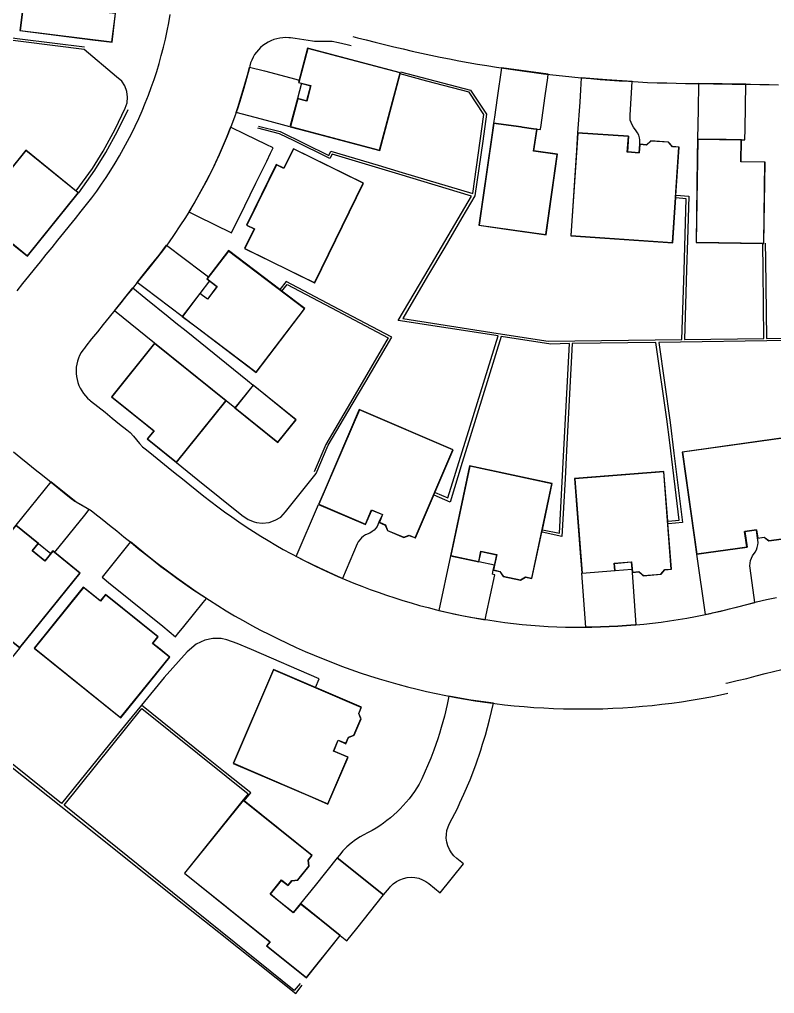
# Model space of a CAD drawing. Header units: metres. Extents: x 331488 to 331864, y 366379 to 366749.
# Drawn here: x 331554.8 to 331636.1, y 366384.8 to 366489.8 of the extents above; entities that cross this region are included whole.
import ezdxf

# ---------------------------------------------------------------- set-up
doc = ezdxf.new("R2010")
doc.units = ezdxf.units.M
for name, color, linetype, true_color in [('3D_LINES', 132, 'Continuous', 0x00cccc), ('GARAGES FFL', 150, 'Continuous', 0x0080ff), ('PLOTS EXTERNAL LEVEL', 3, 'Continuous', 0x00ff00), ('PLOTS FFL', 1, 'Continuous', 0xff0000)]:
    doc.layers.add(name, color=color, linetype=linetype, true_color=true_color)

msp = doc.modelspace()

# ---------------------------------------------------------------- linework, layer by layer
at = {"layer": '3D_LINES'}
for points in [[(331555.77, 366497.14, 37.7), (331555.87, 366497.98, 37.7), (331552.95, 366498.06, 37.67), (331544.73, 366498.3, 38.2), (331545.07, 366491.45, 38.35), (331545.2, 366488.88, 38.35), (331551.71, 366488.07, 37.7), (331554.8, 366487.68, 37.7), (331561.76, 366486.81, 37.7)], [(331554.51, 366460.53, 38.58), (331555.14, 366461.31, 38.54), (331555.77, 366462.09, 38.51), (331556.4, 366462.87, 38.48), (331557.03, 366463.64, 38.44), (331557.65, 366464.42, 38.41), (331558.28, 366465.2, 38.38), (331558.91, 366465.98, 38.34), (331559.54, 366466.76, 38.31), (331560.17, 366467.53, 38.28), (331560.79, 366468.31, 38.24), (331561.42, 366469.09, 38.21), (331562, 366469.82, 38.18), (331562.55, 366470.54, 38.14), (331563.09, 366471.26, 38.11), (331563.61, 366472, 38.08), (331564.12, 366472.75, 38.04), (331564.61, 366473.51, 38.01), (331565.09, 366474.28, 37.98), (331565.55, 366475.06, 37.94), (331565.99, 366475.85, 37.91), (331566.42, 366476.65, 37.88), (331566.83, 366477.45, 37.84), (331567.23, 366478.26, 37.81), (331567.61, 366479.08, 37.78), (331567.98, 366479.91, 37.75), (331568.32, 366480.75, 37.71), (331568.66, 366481.59, 37.68), (331568.97, 366482.44, 37.65), (331569.27, 366483.29, 37.62), (331569.55, 366484.15, 37.59), (331569.81, 366485.02, 37.56), (331570.05, 366485.89, 37.54), (331570.28, 366486.77, 37.51), (331570.49, 366487.65, 37.48), (331570.68, 366488.53, 37.45), (331570.86, 366489.42, 37.43), (331571.02, 366490.31, 37.4)], [(331561.75, 366486.53, 37.8), (331555.22, 366487.35, 38), (331545.16, 366488.62, 38.35), (331544.58, 366487.21, 38.5), (331542.81, 366482.87, 38.85)], [(331590.51, 366486.94, 36.76), (331590.06, 366487.04, 36.78), (331589.14, 366487.24, 36.81), (331588.47, 366487.38, 36.84), (331588.21, 366487.39, 36.85), (331587.26, 366487.39, 36.88), (331586.54, 366487.39, 36.91), (331586.32, 366487.42, 36.92), (331585.4, 366487.57, 36.96), (331584.48, 366487.71, 37), (331583.98, 366487.77, 37.02), (331583.8, 366487.79, 37.03), (331583.47, 366487.81, 37.06), (331583.14, 366487.8, 37.09), (331582.81, 366487.75, 37.11), (331582.48, 366487.69, 37.14), (331582.16, 366487.59, 37.17), (331581.85, 366487.47, 37.2), (331581.55, 366487.32, 37.23), (331581.27, 366487.15, 37.25), (331581, 366486.96, 37.28), (331580.74, 366486.74, 37.31), (331580.51, 366486.5, 37.34), (331580.3, 366486.25, 37.36), (331580.1, 366485.98, 37.39), (331579.94, 366485.69, 37.42), (331579.79, 366485.39, 37.45), (331579.67, 366485.08, 37.47), (331579.58, 366484.76, 37.5), (331579.58, 366484.75, 37.5), (331579.51, 366484.46, 37.51), (331579.23, 366483.41, 37.54), (331578.94, 366482.35, 37.56), (331578.62, 366481.3, 37.59), (331578.28, 366480.26, 37.62), (331577.92, 366479.23, 37.65), (331577.54, 366478.2, 37.68), (331577.14, 366477.18, 37.71), (331576.72, 366476.17, 37.75), (331576.28, 366475.17, 37.78), (331575.82, 366474.18, 37.81), (331575.34, 366473.19, 37.84), (331574.84, 366472.22, 37.88), (331574.32, 366471.25, 37.91), (331573.78, 366470.3, 37.94), (331573.22, 366469.36, 37.98), (331572.64, 366468.43, 38.01), (331572.05, 366467.51, 38.04), (331571.44, 366466.6, 38.08), (331570.81, 366465.71, 38.11), (331570.16, 366464.82, 38.14), (331569.49, 366463.96, 38.18), (331568.83, 366463.12, 38.21), (331568.19, 366462.34, 38.24), (331567.57, 366461.56, 38.28), (331566.94, 366460.78, 38.31), (331566.31, 366460.01, 38.34), (331565.68, 366459.23, 38.38), (331565.05, 366458.45, 38.41), (331564.43, 366457.67, 38.44), (331563.8, 366456.89, 38.48), (331563.17, 366456.11, 38.51), (331562.54, 366455.34, 38.54), (331561.91, 366454.56, 38.58), (331561.76, 366454.36, 38.58), (331561.59, 366454.14, 38.59), (331561.41, 366453.86, 38.6), (331561.25, 366453.56, 38.61), (331561.12, 366453.26, 38.62), (331561.02, 366452.94, 38.62), (331560.94, 366452.62, 38.63), (331560.89, 366452.29, 38.64), (331560.87, 366451.95, 38.65), (331560.88, 366451.62, 38.66), (331560.91, 366451.29, 38.67), (331560.97, 366450.96, 38.68), (331561.06, 366450.64, 38.68), (331561.17, 366450.33, 38.69), (331561.31, 366450.03, 38.7), (331561.48, 366449.74, 38.71), (331561.67, 366449.46, 38.72), (331561.88, 366449.21, 38.73), (331562.11, 366448.97, 38.73), (331562.36, 366448.75, 38.74), (331562.43, 366448.68, 38.74), (331563.21, 366448.06, 38.73), (331563.99, 366447.43, 38.72), (331564.77, 366446.8, 38.7), (331565.54, 366446.17, 38.69), (331566.32, 366445.54, 38.68), (331566.69, 366445.24, 38.67), (331567.04, 366444.85, 38.67), (331567.71, 366444.08, 38.66), (331568.03, 366443.72, 38.66), (331568.44, 366443.39, 38.65), (331569.22, 366442.76, 38.64), (331569.99, 366442.13, 38.63), (331570.77, 366441.5, 38.61), (331571.55, 366440.88, 38.6), (331572.33, 366440.25, 38.59), (331573.11, 366439.62, 38.58), (331573.88, 366438.99, 38.56), (331574.63, 366438.39, 38.55), (331575.37, 366437.82, 38.54), (331576.12, 366437.25, 38.53), (331576.87, 366436.7, 38.51), (331577.64, 366436.16, 38.5), (331578.41, 366435.62, 38.49), (331579.18, 366435.1, 38.48), (331579.97, 366434.59, 38.46), (331580.76, 366434.09, 38.45), (331581.56, 366433.61, 38.44), (331582.37, 366433.13, 38.43), (331583.18, 366432.66, 38.41), (331584.01, 366432.21, 38.4), (331584.83, 366431.77, 38.39), (331585.66, 366431.34, 38.38), (331586.5, 366430.92, 38.36), (331587.35, 366430.52, 38.35), (331588.2, 366430.13, 38.34), (331589.06, 366429.74, 38.33), (331589.92, 366429.38, 38.31), (331590.78, 366429.02, 38.3), (331591.66, 366428.68, 38.29), (331592.53, 366428.34, 38.28), (331593.41, 366428.03, 38.26), (331594.3, 366427.72, 38.25), (331595.19, 366427.43, 38.24), (331596.08, 366427.14, 38.23), (331596.98, 366426.88, 38.21), (331597.88, 366426.62, 38.2), (331598.79, 366426.38, 38.19), (331599.7, 366426.15, 38.18), (331600.61, 366425.93, 38.16), (331601.52, 366425.73, 38.15), (331602.44, 366425.54, 38.14), (331603.36, 366425.36, 38.12), (331604.28, 366425.2, 38.11), (331605.21, 366425.05, 38.09), (331606.13, 366424.91, 38.07), (331607.06, 366424.79, 38.05), (331607.99, 366424.67, 38.04), (331608.93, 366424.58, 38.02), (331609.86, 366424.49, 38), (331610.79, 366424.42, 37.98), (331611.73, 366424.36, 37.96), (331612.66, 366424.32, 37.93), (331613.6, 366424.29, 37.91), (331614.54, 366424.27, 37.89), (331615.47, 366424.27, 37.87), (331615.79, 366424.27, 37.86), (331616.41, 366424.28, 37.84), (331617.35, 366424.3, 37.82), (331618.28, 366424.34, 37.79), (331619.22, 366424.38, 37.76), (331620.16, 366424.45, 37.74), (331621.09, 366424.52, 37.71), (331621.15, 366424.53, 37.71), (331622.02, 366424.61, 37.68), (331622.95, 366424.72, 37.65), (331623.88, 366424.83, 37.62), (331624.81, 366424.96, 37.59), (331625.74, 366425.1, 37.56), (331626.66, 366425.26, 37.53), (331627.58, 366425.43, 37.49), (331628.5, 366425.61, 37.46), (331629.22, 366425.76, 37.43), (331629.22, 366425.76, 37.43), (331629.42, 366425.81, 37.43), (331630.33, 366426.01, 37.39), (331631.24, 366426.24, 37.36), (331632.15, 366426.47, 37.33), (331633.12, 366426.73, 37.29), (331634.18, 366427, 37.26), (331635.25, 366427.25, 37.23), (331636.33, 366427.47, 37.19)], [(331590.67, 366487.93, 36.74), (331591.2, 366487.8, 36.72), (331592.13, 366487.57, 36.68), (331593.1, 366487.32, 36.64), (331594.1, 366487.07, 36.61), (331595.09, 366486.82, 36.57), (331596.09, 366486.59, 36.53), (331597.09, 366486.36, 36.5), (331598.09, 366486.14, 36.46), (331599.09, 366485.92, 36.43), (331600.09, 366485.72, 36.39), (331601.1, 366485.52, 36.36), (331602.1, 366485.32, 36.32), (331603.11, 366485.14, 36.29), (331604.12, 366484.96, 36.26), (331605.13, 366484.79, 36.22), (331606.14, 366484.62, 36.19), (331607.15, 366484.47, 36.16), (331608.17, 366484.32, 36.12), (331609.18, 366484.18, 36.09), (331610.2, 366484.04, 36.06), (331611.21, 366483.91, 36.02), (331612.23, 366483.79, 35.99), (331613.25, 366483.68, 35.96), (331614.27, 366483.58, 35.92), (331615.29, 366483.48, 35.89), (331616.31, 366483.39, 35.86), (331617.33, 366483.3, 35.82), (331618.35, 366483.23, 35.79), (331619.37, 366483.16, 35.76), (331620.39, 366483.1, 35.72), (331621.42, 366483.04, 35.69), (331622.44, 366482.99, 35.66), (331623.46, 366482.95, 35.62), (331624.49, 366482.92, 35.59), (331625.51, 366482.9, 35.56), (331626.53, 366482.88, 35.52), (331627.53, 366482.86, 35.49), (331628.53, 366482.85, 35.46), (331629.53, 366482.84, 35.42), (331630.53, 366482.82, 35.39), (331631.53, 366482.81, 35.36), (331632.53, 366482.79, 35.32), (331633.53, 366482.78, 35.29), (331634.53, 366482.76, 35.26), (331635.53, 366482.75, 35.22), (331636.53, 366482.73, 35.19)], [(331560.88, 366471.29, 38.75), (331562.64, 366473.71, 38.75), (331563.79, 366475.56, 38.56), (331565.09, 366477.93, 38.32), (331566.17, 366480.19, 38.1), (331566.36, 366480.79, 38.05), (331566.42, 366481.41, 38), (331566.33, 366481.99, 37.96), (331566.11, 366482.62, 37.9), (331565.78, 366483.1, 37.86), (331565.21, 366483.58, 37.8), (331561.75, 366486.53, 37.8)], [(331579.55, 366484.64, 37.5), (331581.15, 366484.22, 37.49), (331584.53, 366483.32, 37.43), (331584.77, 366483.26, 37.43), (331584.9, 366483.23, 37.41), (331584.83, 366482.97, 37.45), (331585.15, 366482.89, 37.49), (331584.72, 366481.25, 37.53), (331583.91, 366478.21, 37.52), (331581.38, 366478.88, 37.47), (331580.17, 366479.2, 37.48), (331578.1, 366479.75, 37.64), (331578.28, 366480.27, 37.62), (331578.88, 366482.18, 37.57), (331579.39, 366484.02, 37.52), (331579.55, 366484.64, 37.5)], [(331595.83, 366484.14, 37.45), (331603.36, 366482.15, 36.68), (331605.07, 366479.55, 36.38), (331604.67, 366476.66, 36.3), (331603.84, 366470.76, 36.3), (331602.44, 366468.39, 36.3), (331600.58, 366465.23, 36.3), (331598.74, 366462.11, 36.52), (331596.05, 366457.55, 36.84), (331606.35, 366455.93, 36.84), (331611.71, 366455.09, 36.55), (331626.13, 366455.27, 36.1), (331626.36, 366462.71, 36), (331626.59, 366470.45, 36), (331625.49, 366470.53, 36)], [(331606.68, 366484.55, 36.17), (331606.23, 366481.32, 36.28), (331605.93, 366479.24, 36.37), (331605.84, 366478.6, 36.37), (331608.83, 366478.18, 36.37), (331608.91, 366478.17, 36.45), (331610.16, 366477.99, 36.45), (331610.52, 366477.94, 36.3), (331610.89, 366477.89, 36.28), (331610.91, 366478.04, 36.28), (331610.92, 366478.11, 36.34), (331611.41, 366481.53, 36.11), (331611.68, 366483.47, 36.02), (331611.74, 366483.86, 36.01), (331606.68, 366484.55, 36.17)], [(331580.53, 366478.28, 37.45), (331582.85, 366477.7, 37.45), (331588.09, 366475.11, 37.45), (331588.32, 366475.57, 37.45), (331593.42, 366474.05, 37.45), (331596.01, 366473.27, 37.45), (331603.6, 366471.01, 36.9), (331604.81, 366479.51, 36.9), (331603.21, 366481.92, 37.11), (331598.64, 366483.13, 37.45), (331595.78, 366483.89, 37.45)], [(331620.78, 366483.08, 35.71), (331618.04, 366483.25, 35.8), (331615.29, 366483.48, 35.89), (331615.21, 366482.2, 35.93), (331615.12, 366480.85, 35.99), (331614.9, 366477.54, 36.08), (331620.39, 366477.18, 36.08), (331620.27, 366475.49, 36.15), (331621.52, 366475.41, 36.15), (331621.58, 366476.31, 36), (331621.59, 366476.78, 35.99), (331621.55, 366477.02, 35.98), (331621.48, 366477.29, 35.98), (331621.36, 366477.54, 35.98), (331621.22, 366477.78, 35.99), (331620.9, 366478.16, 35.98), (331620.76, 366478.4, 35.97), (331620.65, 366478.66, 35.95), (331620.57, 366478.92, 35.93), (331620.54, 366479.2, 35.91), (331620.54, 366479.44, 35.9), (331620.78, 366483.08, 35.71)], [(331627.91, 366482.86, 35.48), (331627.87, 366480.07, 35.56), (331627.82, 366476.86, 35.68), (331630.75, 366476.82, 35.67), (331630.9, 366476.82, 35.75), (331632.55, 366476.79, 35.75), (331632.92, 366476.79, 35.71), (331632.94, 366477.97, 35.65), (331633.01, 366482.79, 35.31), (331627.91, 366482.86, 35.48)], [(331561.15, 366471.09, 38.6), (331562.9, 366473.51, 38.46), (331564.08, 366475.44, 38.35), (331565.34, 366477.72, 38.22), (331566.47, 366480.07, 38.1)], [(331582.1, 366475.92, 37.97), (331581.34, 366476.29, 37.97), (331579.13, 366477.38, 37.85), (331577.52, 366478.17, 37.68), (331577.05, 366476.97, 37.72), (331576.29, 366475.22, 37.78), (331575.48, 366473.49, 37.83), (331574.6, 366471.79, 37.89), (331573.67, 366470.12, 37.95), (331573.01, 366469.02, 37.99), (331573.93, 366468.57, 37.96), (331577.6, 366466.76, 37.98), (331578.16, 366467.9, 38.04), (331578.42, 366468.44, 38.02), (331580.23, 366472.11, 38.02), (331580.48, 366472.62, 38), (331581.4, 366474.49, 38), (331581.82, 366475.34, 38), (331582.1, 366475.92, 37.97)], [(331599.56, 366438.78, 37.9), (331600.92, 366438.23, 37.9), (331603.31, 366445.92, 37.9), (331606.34, 366455.67, 37.44), (331595.58, 366457.31, 37.44), (331598.45, 366462.17, 37.12), (331603.48, 366470.71, 36.9), (331595.62, 366473.09, 37.7), (331592.41, 366474.06, 37.9), (331588.46, 366475.26, 37.9), (331588.21, 366474.77, 37.9), (331584.35, 366476.67, 37.9), (331582.77, 366477.44, 37.9), (331580.46, 366478.04, 37.9)], [(331635.09, 366465.65, 35.3), (331635.12, 366463.9, 35.3), (331635.25, 366455.39, 35.88), (331646.01, 366455.51, 35.54), (331646.13, 366463.67, 35.3), (331646.24, 366471.6, 35.25), (331645.38, 366471.62, 35.25)], [(331625.51, 366470.84, 35.62), (331626.87, 366470.71, 35.62), (331626.73, 366465.98, 35.6), (331626.63, 366462.81, 35.6), (331626.4, 366455.27, 36.1), (331634.97, 366455.39, 35.88), (331634.87, 366462.7, 35.6), (331634.83, 366465.63, 35.6)], [(331570.61, 366465.44, 38.12), (331574.41, 366462.56, 38.31), (331575.12, 366462.02, 38.32), (331574.96, 366461.81, 38.35), (331575.23, 366461.61, 38.39), (331574.2, 366460.25, 38.43), (331572.31, 366457.75, 38.43), (331572.3, 366457.76, 38.42), (331568.3, 366460.79, 38.3), (331567.46, 366461.43, 38.28), (331568.82, 366463.13, 38.21), (331569.81, 366464.37, 38.16), (331570.61, 366465.44, 38.12)], [(331586.72, 366440.84, 37.9), (331588.04, 366443.89, 37.9), (331590.61, 366448.27, 37.9), (331592.07, 366450.74, 37.9), (331594.88, 366455.53, 37.58), (331588.54, 366458.86, 37.9), (331583.49, 366461.53, 37.9), (331582.8, 366460.66, 37.9)], [(331583.02, 366460.5, 38.35), (331583.62, 366461.22, 38.35), (331589, 366458.38, 38.35), (331594.5, 366455.46, 38.18), (331590.68, 366448.93, 38.5), (331587.77, 366443.96, 38.5), (331586.51, 366441.02, 37.9)], [(331566.98, 366460.84, 38.31), (331568.37, 366459.71, 38.34), (331570.8, 366457.75, 38.42), (331571.62, 366457.09, 38.44), (331572.71, 366456.21, 38.39), (331579.35, 366450.85, 38.39), (331579.94, 366450.37, 38.5), (331577.97, 366447.93, 38.5), (331569.32, 366454.89, 38.5), (331564.99, 366458.38, 38.41), (331566.98, 366460.84, 38.31)], [(331611.12, 366434.77, 37.75), (331612.96, 366434.42, 37.75), (331613.39, 366442.71, 37.75), (331614.01, 366454.83, 37.07), (331612.02, 366454.79, 37.17), (331606.65, 366455.61, 37.44), (331603.32, 366444.78, 37.75), (331602.47, 366442.03, 37.75), (331601.15, 366437.75, 37.75), (331599.43, 366438.51, 37.9)], [(331624.65, 366435.71, 37.4), (331625.83, 366435.81, 37.4), (331624.82, 366444.17, 37.4), (331624.52, 366446.7, 37.25), (331623.33, 366454.96, 36.78), (331614.3, 366454.86, 37.07), (331613.69, 366443.3, 37.4), (331613.54, 366440.27, 37.4), (331613.21, 366434.05, 37.4), (331611.07, 366434.5, 37.45)], [(331637.74, 366440.02, 37), (331638.96, 366440.19, 37), (331638.26, 366447.98, 37), (331637.61, 366455.17, 36.48), (331623.63, 366454.97, 36.78), (331624.85, 366446.32, 37), (331625.26, 366443.02, 37), (331626.18, 366435.54, 37), (331624.68, 366435.41, 37.1)], [(331554.12, 366443.17, 38.78), (331554.9, 366442.54, 38.77), (331555.68, 366441.91, 38.75), (331556.46, 366441.28, 38.74), (331557.24, 366440.66, 38.73), (331558.02, 366440.03, 38.72), (331558.79, 366439.4, 38.7), (331559.57, 366438.77, 38.69), (331560.35, 366438.14, 38.68), (331560.72, 366437.84, 38.67), (331561.19, 366437.59, 38.67), (331562.07, 366437.1, 38.66), (331562.5, 366436.86, 38.66), (331562.9, 366436.53, 38.65), (331563.68, 366435.9, 38.64), (331564.46, 366435.28, 38.63), (331565.24, 366434.65, 38.61), (331566.02, 366434.02, 38.6), (331566.79, 366433.39, 38.59), (331567.57, 366432.76, 38.58), (331568.35, 366432.14, 38.56), (331569.17, 366431.48, 38.55), (331570.01, 366430.83, 38.54), (331570.85, 366430.19, 38.53), (331571.71, 366429.56, 38.51), (331572.58, 366428.94, 38.5), (331573.45, 366428.34, 38.49), (331574.33, 366427.75, 38.48), (331575.23, 366427.17, 38.46), (331576.13, 366426.6, 38.45), (331577.03, 366426.05, 38.44), (331577.95, 366425.51, 38.43), (331578.87, 366424.98, 38.41), (331579.8, 366424.47, 38.4), (331580.74, 366423.97, 38.39), (331581.69, 366423.48, 38.38), (331582.64, 366423.01, 38.36), (331583.6, 366422.55, 38.35), (331584.56, 366422.1, 38.34), (331585.53, 366421.67, 38.33), (331586.51, 366421.25, 38.31), (331587.49, 366420.85, 38.3), (331588.48, 366420.46, 38.29), (331589.47, 366420.08, 38.28), (331590.47, 366419.72, 38.26), (331591.48, 366419.37, 38.25), (331592.49, 366419.04, 38.24), (331593.5, 366418.72, 38.23), (331594.52, 366418.42, 38.21), (331595.54, 366418.13, 38.2), (331596.57, 366417.85, 38.19), (331597.6, 366417.59, 38.18), (331598.63, 366417.35, 38.16), (331599.67, 366417.12, 38.15), (331600.71, 366416.9, 38.14), (331601.76, 366416.7, 38.12), (331602.8, 366416.51, 38.11), (331603.85, 366416.34, 38.09), (331604.9, 366416.19, 38.07), (331605.96, 366416.05, 38.05), (331607.01, 366415.92, 38.04), (331608.07, 366415.81, 38.02), (331609.13, 366415.71, 38), (331610.19, 366415.63, 37.98), (331611.25, 366415.57, 37.96), (331612.31, 366415.52, 37.93), (331613.37, 366415.48, 37.91), (331614.44, 366415.46, 37.89), (331615.5, 366415.46, 37.87), (331616.56, 366415.47, 37.84), (331617.62, 366415.49, 37.82), (331618.69, 366415.53, 37.79), (331619.75, 366415.59, 37.76), (331620.81, 366415.66, 37.74), (331621.87, 366415.75, 37.71), (331622.93, 366415.85, 37.68), (331623.98, 366415.97, 37.65), (331625.04, 366416.1, 37.62), (331626.09, 366416.24, 37.59), (331627.14, 366416.41, 37.56), (331628.19, 366416.58, 37.53), (331629.23, 366416.77, 37.49), (331630.28, 366416.98, 37.46), (331631.09, 366417.15, 37.43)], [(331514.35, 366442.98, 39.7), (331515.61, 366441.94, 39.89), (331514.73, 366440.84, 40.06), (331522.04, 366434.94, 39.85), (331526.81, 366431.09, 39.79), (331532.04, 366426.86, 39.76), (331540.68, 366419.89, 39.57), (331548.19, 366413.83, 39.52), (331553.79, 366409.31, 39.63), (331559.21, 366404.97, 39.76), (331568.51, 366397.55, 39.8), (331571.62, 366395.07, 39.81), (331576.24, 366391.39, 39.79), (331584.53, 366384.79, 39.75), (331585.23, 366385.69, 39.25)], [(331571.69, 366442.03, 38.5), (331573.99, 366440.17, 38.5), (331578.73, 366436.35, 38.5), (331579.41, 366435.87, 38.5), (331580.04, 366435.62, 38.5), (331580.31, 366435.55, 38.5), (331580.9, 366435.48, 38.5), (331581.67, 366435.55, 38.5), (331582.32, 366435.79, 38.5), (331582.91, 366436.13, 38.5), (331583.42, 366436.72, 38.5), (331586.72, 366440.84, 37.9)], [(331561.8, 366436.34, 38.7), (331562.29, 366436.95, 38.66), (331562.06, 366437.08, 38.66), (331560.86, 366437.74, 38.67), (331558.14, 366439.93, 38.71), (331554.37, 366435.26, 39.03), (331556.82, 366433.29, 39.03), (331558.14, 366432.23, 38.99), (331558.35, 366432.49, 38.95), (331558.55, 366432.32, 38.94), (331559.05, 366432.94, 38.91), (331561.8, 366436.34, 38.7)], [(331584.58, 366431.9, 38.39), (331586.99, 366437.5, 37.97), (331592.05, 366435.34, 37.97), (331592.71, 366436.89, 38.05), (331593.86, 366436.4, 38.05), (331593.49, 366435.58, 37.9), (331593.29, 366435.14, 37.93), (331593.16, 366434.95, 37.94), (331592.97, 366434.74, 37.96), (331592.75, 366434.57, 37.98), (331592.51, 366434.42, 37.99), (331592.06, 366434.22, 38.02), (331591.82, 366434.08, 38.04), (331591.61, 366433.9, 38.05), (331591.42, 366433.69, 38.07), (331591.26, 366433.46, 38.09), (331591.15, 366433.24, 38.1), (331589.55, 366429.52, 38.32), (331589.05, 366429.74, 38.33), (331587.04, 366430.66, 38.35), (331585.41, 366431.47, 38.38), (331584.58, 366431.9, 38.39)], [(331633.99, 366426.95, 37.27), (331633.48, 366430.64, 37.15), (331633.46, 366430.89, 37.14), (331633.47, 366431.17, 37.13), (331633.53, 366431.45, 37.12), (331633.62, 366431.71, 37.11), (331633.75, 366431.96, 37.09), (331634.03, 366432.36, 37.06), (331634.16, 366432.61, 37.05), (331634.25, 366432.87, 37.03), (331634.31, 366433.14, 37.02), (331634.33, 366433.38, 37.01), (331634.31, 366433.69, 37), (331634.28, 366433.86, 37), (331634.16, 366434.75, 37.15), (331632.92, 366434.57, 37.15), (331633.16, 366432.9, 37.08), (331627.71, 366432.14, 37.08), (331628.62, 366425.63, 37.46), (331630.67, 366426.09, 37.38), (331633.99, 366426.95, 37.27)], [(331568.57, 366431.97, 38.56), (331566.72, 366433.46, 38.59), (331566.55, 366433.25, 38.6), (331563.66, 366429.66, 38.83), (331564.58, 366428.91, 38.88), (331564.89, 366428.66, 38.87), (331570.2, 366424.37, 38.86), (331571.59, 366423.25, 38.82), (331571.8, 366423.51, 38.79), (331572.47, 366424.34, 38.79), (331574.55, 366426.92, 38.51), (331574.92, 366427.37, 38.47), (331573.81, 366428.1, 38.48), (331571.68, 366429.59, 38.51), (331569.61, 366431.14, 38.54), (331568.57, 366431.97, 38.56)], [(331605.97, 366429.93, 37.77), (331605.72, 366429.98, 37.78), (331605.81, 366430.42, 37.75), (331605.93, 366430.97, 37.8), (331604.27, 366431.32, 37.83), (331601.2, 366431.98, 37.83), (331599.94, 366426.08, 38.17), (331602.44, 366425.53, 38.14), (331604.94, 366425.08, 38.09), (331605.05, 366425.59, 38.05), (331605.97, 366429.93, 37.77)], [(331615.79, 366424.27, 37.86), (331615.36, 366430.09, 37.47), (331618.94, 366430.37, 37.47), (331620.74, 366430.52, 37.45), (331620.77, 366430.18, 37.4), (331621.15, 366424.53, 37.71), (331621.09, 366424.52, 37.71), (331620.16, 366424.45, 37.74), (331619.22, 366424.38, 37.76), (331618.28, 366424.34, 37.79), (331617.35, 366424.3, 37.82), (331616.41, 366424.28, 37.84), (331615.79, 366424.27, 37.86)], [(331586.65, 366417.78, 38.8), (331587.06, 366418.72, 38.8), (331579.76, 366421.86, 38.8), (331578.23, 366422.52, 38.8), (331577.11, 366422.92, 38.8), (331576.5, 366423.04, 38.8), (331575.59, 366423.05, 38.8), (331574.75, 366422.88, 38.8), (331573.81, 366422.45, 38.8), (331572.85, 366421.62, 38.8), (331570.35, 366418.86, 38.8), (331567.9, 366415.87, 38.8)], [(331578.98, 366405.55, 38.95), (331579.68, 366406.43, 38.91), (331576.94, 366408.63, 38.8), (331574.79, 366410.35, 38.8), (331567.9, 366415.87, 38.8), (331566.41, 366414.03, 38.8), (331564.48, 366411.66, 38.8), (331559.3, 366405.28, 39.3), (331554, 366409.54, 39.3), (331548.38, 366414.06, 39.2), (331553.56, 366420.48, 38.8), (331554.81, 366422.03, 38.95)], [(331630.85, 366418.23, 37.41), (331631.08, 366418.28, 37.4), (331632.1, 366418.51, 37.37), (331633.12, 366418.76, 37.33), (331634.13, 366419.02, 37.3), (331635.1, 366419.28, 37.27), (331636, 366419.51, 37.23), (331636.9, 366419.71, 37.2)], [(331601.1, 366403.12, 38.72), (331601.94, 366404.75, 38.58), (331602.21, 366405.33, 38.53), (331602.65, 366406.28, 38.49), (331603.31, 366407.84, 38.42), (331603.92, 366409.43, 38.35), (331604.47, 366411.03, 38.28), (331604.66, 366411.65, 38.25), (331604.97, 366412.65, 38.21), (331605.41, 366414.29, 38.13), (331605.82, 366416.07, 38.05), (331603.41, 366416.42, 38.09), (331601.01, 366416.85, 38.14), (331600.83, 366415.95, 38.18), (331600.54, 366414.7, 38.24), (331600.2, 366413.46, 38.3), (331600, 366412.82, 38.33), (331599.82, 366412.24, 38.35), (331599.4, 366411.03, 38.41), (331599.08, 366410.17, 38.44), (331598.13, 366407.92, 38.54), (331597.82, 366407.36, 38.57), (331597.57, 366406.95, 38.59), (331597.31, 366406.55, 38.61), (331597.03, 366406.16, 38.64), (331596.74, 366405.78, 38.66), (331596.44, 366405.41, 38.69), (331596.12, 366405.05, 38.71), (331595.79, 366404.7, 38.74), (331595.45, 366404.37, 38.77), (331595.1, 366404.04, 38.79), (331594.74, 366403.73, 38.82), (331594.36, 366403.43, 38.84), (331593.98, 366403.14, 38.87), (331593.59, 366402.87, 38.89), (331593.18, 366402.61, 38.91), (331592.77, 366402.37, 38.93), (331592.35, 366402.14, 38.96), (331591.78, 366401.86, 38.98), (331591.48, 366401.68, 39), (331590.97, 366401.35, 39.03), (331590.49, 366400.98, 39.05), (331590.04, 366400.59, 39.08), (331589.62, 366400.16, 39.11), (331589.23, 366399.7, 39.13), (331589.01, 366399.42, 39.15), (331594, 366395.42, 39.05), (331594.63, 366396.2, 39), (331594.73, 366396.32, 38.99), (331595.03, 366396.61, 38.97), (331595.37, 366396.86, 38.95), (331595.74, 366397.05, 38.93), (331596.13, 366397.2, 38.91), (331596.54, 366397.29, 38.89), (331596.96, 366397.32, 38.89), (331597.37, 366397.29, 38.88), (331597.78, 366397.21, 38.88), (331598.18, 366397.06, 38.87), (331598.55, 366396.87, 38.87), (331598.85, 366396.66, 38.87), (331600.09, 366395.66, 38.85), (331602.6, 366398.78, 38.75), (331601.87, 366399.36, 38.74), (331601.57, 366399.64, 38.74), (331601.3, 366399.96, 38.73), (331601.08, 366400.32, 38.73), (331600.92, 366400.7, 38.73), (331600.81, 366401.1, 38.72), (331600.75, 366401.52, 38.72), (331600.76, 366401.94, 38.72), (331600.82, 366402.35, 38.72), (331600.94, 366402.75, 38.72), (331601.1, 366403.12, 38.72)], [(331585.01, 366385.86, 39.25), (331584.37, 366385.13, 39.25), (331568.68, 366397.77, 39.25), (331559.58, 366405.11, 39.3), (331564.71, 366411.49, 39.1), (331567.95, 366415.52, 39.1), (331577.05, 366408.22, 39.25), (331579.41, 366406.33, 39.25), (331578.86, 366405.65, 39.25)], [(331589.01, 366399.42, 39.15), (331586.62, 366396.44, 39.25), (331585.04, 366394.48, 39.25), (331589.33, 366391.04, 39.25), (331590.04, 366390.47, 39.18), (331591.1, 366391.79, 39.18), (331594, 366395.42, 39.05), (331589.01, 366399.42, 39.15)]]:
    msp.add_polyline3d(points, dxfattribs=at)
at = {"layer": 'GARAGES FFL'}
msp.add_polyline3d([(331579.94, 366450.34, 38.5), (331578, 366447.93, 38.5), (331582.6, 366444.23, 38.5), (331584.54, 366446.63, 38.5), (331579.94, 366450.34, 38.5)], dxfattribs=at)
at = {"layer": 'PLOTS EXTERNAL LEVEL'}
for points in [[(331566.16, 366495.85, 37.4), (331556.03, 366497.12, 37.25), (331555.9, 366497.14, 37.7), (331554.82, 366488.56, 37.7), (331562.94, 366487.54, 37.7), (331564.74, 366487.31, 37.78), (331565.13, 366490.43, 37.78), (331564.13, 366490.55, 37.85), (331564.34, 366492.24, 37.85), (331565.68, 366492.07, 37.85), (331566.16, 366495.85, 37.4)], [(331595.8, 366484.02, 37.45), (331585.8, 366486.66, 36.92), (331584.83, 366482.97, 37.45), (331586.13, 366482.63, 37.6), (331585.7, 366480.99, 37.6), (331584.72, 366481.25, 37.53), (331583.92, 366478.21, 37.53), (331585.72, 366477.73, 37.45), (331593.59, 366475.65, 37.45), (331595.77, 366483.91, 37.45), (331595.8, 366484.02, 37.45)], [(331612.74, 366475.24, 36.15), (331610.19, 366475.6, 36.3), (331610.52, 366477.94, 36.3), (331610.16, 366477.99, 36.45), (331608.91, 366478.17, 36.45), (331608.83, 366478.18, 36.38), (331605.84, 366478.6, 36.38), (331605.58, 366476.8, 36.3), (331604.27, 366467.59, 36.3), (331607.2, 366467.17, 36.3), (331611.5, 366466.56, 36.15), (331612.74, 366475.24, 36.15)], [(331625.83, 366476.02, 35.62), (331625.11, 366476.07, 35.69), (331624.69, 366476.55, 35.76), (331622.78, 366476.68, 35.94), (331622.3, 366476.26, 36), (331621.58, 366476.31, 36), (331621.52, 366475.41, 36.15), (331620.27, 366475.49, 36.15), (331620.39, 366477.18, 36.08), (331614.9, 366477.54, 36.08), (331614.77, 366475.64, 36), (331614.15, 366466.44, 36), (331625.14, 366465.71, 36), (331625.47, 366470.57, 36), (331625.48, 366470.81, 35.62), (331625.83, 366476.02, 35.62)], [(331635.09, 366474.39, 35.3), (331632.51, 366474.43, 35.6), (331632.55, 366476.79, 35.75), (331630.9, 366476.82, 35.75), (331630.75, 366476.82, 35.67), (331627.82, 366476.86, 35.67), (331627.79, 366474.88, 35.6), (331627.66, 366465.74, 35.6), (331634.84, 366465.63, 35.6), (331634.96, 366465.63, 35.3), (331635.09, 366474.39, 35.3)], [(331561.13, 366471.09, 38.6), (331560.89, 366471.28, 38.75), (331555.46, 366475.68, 38.75), (331549.57, 366468.4, 38.75), (331548.46, 366467.03, 38.83), (331550.66, 366465.24, 38.83), (331550.9, 366465.05, 38.9), (331552.13, 366464.06, 38.9), (331553.62, 366465.89, 38.75), (331555.62, 366464.27, 38.6), (331561.13, 366471.09, 38.6)], [(331591.84, 366472.13, 37.9), (331584.28, 366475.84, 37.9), (331583.65, 366474.56, 38.05), (331583.24, 366473.73, 38.05), (331582.43, 366474.12, 38.05), (331579.23, 366467.59, 38.05), (331580.04, 366467.19, 38.05), (331579.62, 366466.33, 38.05), (331579, 366465.08, 37.9), (331586.57, 366461.37, 37.9), (331591.84, 366472.13, 37.9)], [(331585.5, 366458.6, 38.35), (331583.03, 366460.48, 38.35), (331582.8, 366460.65, 37.9), (331577.27, 366464.85, 37.9), (331574.96, 366461.81, 38.35), (331576.04, 366460.99, 38.5), (331575.01, 366459.64, 38.5), (331574.2, 366460.25, 38.42), (331572.31, 366457.75, 38.42), (331573.79, 366456.63, 38.35), (331580.27, 366451.71, 38.35), (331585.5, 366458.6, 38.35)], [(331577.04, 366448.68, 38.5), (331569.32, 366454.88, 38.5), (331564.68, 366449.1, 38.5), (331568.5, 366446.03, 38.65), (331569.24, 366445.43, 38.65), (331568.54, 366444.56, 38.5), (331571.69, 366442.03, 38.5), (331577.04, 366448.68, 38.5)], [(331579.94, 366450.37, 38.5), (331577.97, 366447.93, 38.5), (331582.6, 366444.19, 38.5), (331584.57, 366446.63, 38.5), (331579.99, 366450.33, 38.35), (331579.94, 366450.37, 38.5)], [(331601.5, 366443.39, 37.9), (331591.37, 366447.73, 37.9), (331587.69, 366439.13, 37.9), (331586.99, 366437.5, 37.97), (331592.05, 366435.34, 37.97), (331592.71, 366436.89, 38.05), (331593.86, 366436.4, 38.05), (331593.5, 366435.57, 37.9), (331594.17, 366435.28, 37.9), (331594.4, 366434.69, 37.9), (331596.17, 366433.94, 37.9), (331596.76, 366434.17, 37.9), (331597.42, 366433.89, 37.9), (331601.5, 366443.39, 37.9)], [(331637.06, 366444.69, 37), (331626.16, 366443.15, 37), (331627.45, 366433.96, 37), (331627.71, 366432.14, 37.08), (331633.16, 366432.9, 37.08), (331632.92, 366434.57, 37.15), (331634.16, 366434.75, 37.15), (331634.28, 366433.86, 37), (331635, 366433.96, 37), (331635.51, 366433.57, 36.95), (331637.41, 366433.84, 36.8), (331637.79, 366434.35, 36.76), (331638.51, 366434.45, 36.7), (331637.76, 366439.76, 36.7), (331637.72, 366440.03, 37), (331637.06, 366444.69, 37)], [(331612.16, 366439.76, 37.75), (331603.26, 366441.65, 37.75), (331601.59, 366433.82, 37.75), (331601.2, 366431.98, 37.83), (331604.27, 366431.32, 37.83), (331604.5, 366432.42, 37.9), (331606.16, 366432.07, 37.9), (331605.81, 366430.42, 37.75), (331606.52, 366430.27, 37.7), (331606.87, 366429.74, 37.66), (331608.74, 366429.34, 37.54), (331609.28, 366429.68, 37.5), (331609.98, 366429.53, 37.45), (331611.04, 366434.51, 37.45), (331611.1, 366434.77, 37.75), (331612.16, 366439.76, 37.75)], [(331624.19, 366441.04, 37.4), (331614.56, 366440.29, 37.4), (331615.22, 366431.83, 37.4), (331615.36, 366430.09, 37.47), (331618.94, 366430.37, 37.47), (331618.88, 366431.15, 37.55), (331620.68, 366431.3, 37.55), (331620.74, 366430.52, 37.45), (331620.77, 366430.18, 37.4), (331621.49, 366430.23, 37.35), (331621.97, 366429.82, 37.31), (331623.88, 366429.97, 37.19), (331624.3, 366430.45, 37.15), (331625.02, 366430.51, 37.1), (331624.63, 366435.43, 37.1), (331624.61, 366435.7, 37.4), (331624.19, 366441.04, 37.4)], [(331561.32, 366430.09, 38.8), (331558.35, 366432.49, 38.95), (331557.5, 366431.44, 39.1), (331556.18, 366432.5, 39.1), (331556.82, 366433.29, 39.03), (331554.37, 366435.26, 39.03), (331553.22, 366433.83, 38.95), (331548.09, 366427.48, 38.95), (331554.82, 366422.05, 38.95), (331561.32, 366430.09, 38.8)], [(331569.14, 366422.53, 38.95), (331569.7, 366423.23, 38.95), (331564.04, 366427.81, 38.95), (331563.47, 366427.11, 38.95), (331562.68, 366427.75, 38.95), (331561.64, 366428.58, 38.8), (331556.35, 366422.03, 38.8), (331565.68, 366414.5, 38.8), (331570.97, 366421.06, 38.8), (331569.92, 366421.9, 38.95), (331569.14, 366422.53, 38.95)], [(331591.57, 366414.39, 38.8), (331591.34, 366414.98, 38.8), (331591.62, 366415.64, 38.8), (331582.12, 366419.72, 38.8), (331577.78, 366409.6, 38.8), (331586.3, 366405.94, 38.8), (331588, 366405.21, 38.88), (331590.17, 366410.27, 38.88), (331588.62, 366410.93, 38.95), (331589.11, 366412.08, 38.95), (331589.94, 366411.72, 38.8), (331590.23, 366412.39, 38.8), (331590.82, 366412.62, 38.8), (331591.57, 366414.39, 38.8)], [(331585.89, 366399.15, 39.25), (331586.31, 366399.67, 39.25), (331578.98, 366405.55, 38.95), (331578.86, 366405.65, 39.25), (331572.53, 366397.76, 39.25), (331581.74, 366390.36, 39.25), (331581.39, 366389.93, 39.25), (331585.68, 366386.48, 39.25), (331589.33, 366391.04, 39.25), (331585.04, 366394.48, 39.25), (331584.27, 366393.52, 39.25), (331582.72, 366394.76, 39.4), (331581.81, 366395.5, 39.4), (331583.01, 366396.99, 39.4), (331583.71, 366396.43, 39.25), (331584.13, 366396.95, 39.25), (331584.76, 366397.02, 39.25), (331585.96, 366398.52, 39.25), (331585.89, 366399.15, 39.25)]]:
    msp.add_polyline3d(points, dxfattribs=at)
at = {"layer": 'PLOTS FFL'}
for points in [[(331566.13, 366495.83, 37.85), (331555.92, 366497.11, 37.85), (331554.85, 366488.58, 37.85), (331564.72, 366487.34, 37.85), (331565.11, 366490.4, 37.85), (331564.1, 366490.53, 37.85), (331564.32, 366492.26, 37.85), (331565.66, 366492.1, 37.85), (331566.13, 366495.83, 37.85)], [(331595.77, 366484, 37.6), (331585.82, 366486.63, 37.6), (331584.86, 366482.99, 37.6), (331586.16, 366482.65, 37.6), (331585.72, 366480.96, 37.6), (331584.74, 366481.22, 37.6), (331583.95, 366478.23, 37.6), (331593.57, 366475.68, 37.6), (331595.77, 366484, 37.6)], [(331612.71, 366475.22, 36.45), (331610.16, 366475.58, 36.45), (331610.49, 366477.92, 36.45), (331605.86, 366478.58, 36.45), (331604.3, 366467.61, 36.45), (331611.48, 366466.59, 36.45), (331612.71, 366475.22, 36.45)], [(331625.81, 366476, 36.15), (331625.1, 366476.05, 36.15), (331624.68, 366476.53, 36.15), (331622.79, 366476.65, 36.15), (331622.31, 366476.23, 36.15), (331621.6, 366476.28, 36.15), (331621.54, 366475.38, 36.15), (331620.25, 366475.47, 36.15), (331620.36, 366477.15, 36.15), (331614.92, 366477.52, 36.15), (331614.18, 366466.47, 36.15), (331625.12, 366465.73, 36.15), (331625.81, 366476, 36.15)], [(331635.06, 366474.37, 35.75), (331632.49, 366474.41, 35.75), (331632.52, 366476.77, 35.75), (331627.85, 366476.84, 35.75), (331627.68, 366465.76, 35.75), (331634.94, 366465.66, 35.75), (331635.06, 366474.37, 35.75)], [(331561.1, 366471.08, 38.9), (331555.46, 366475.64, 38.9), (331548.49, 366467.03, 38.9), (331552.13, 366464.09, 38.9), (331553.61, 366465.93, 38.9), (331555.62, 366464.31, 38.9), (331561.1, 366471.08, 38.9)], [(331591.81, 366472.12, 38.05), (331584.29, 366475.81, 38.05), (331583.25, 366473.69, 38.05), (331582.44, 366474.09, 38.05), (331579.26, 366467.6, 38.05), (331580.07, 366467.2, 38.05), (331579.04, 366465.09, 38.05), (331586.56, 366461.4, 38.05), (331591.81, 366472.12, 38.05)], [(331585.47, 366458.59, 38.5), (331577.27, 366464.81, 38.5), (331575, 366461.81, 38.5), (331576.07, 366461, 38.5), (331575.02, 366459.61, 38.5), (331574.21, 366460.22, 38.5), (331572.34, 366457.76, 38.5), (331580.27, 366451.74, 38.5), (331585.47, 366458.59, 38.5)], [(331577, 366448.68, 38.65), (331569.33, 366454.84, 38.65), (331564.72, 366449.1, 38.65), (331569.28, 366445.44, 38.65), (331568.57, 366444.56, 38.65), (331571.68, 366442.06, 38.65), (331577, 366448.68, 38.65)], [(331601.46, 366443.38, 38.05), (331591.39, 366447.7, 38.05), (331587.02, 366437.52, 38.05), (331592.03, 366435.37, 38.05), (331592.7, 366436.92, 38.05), (331593.89, 366436.41, 38.05), (331593.54, 366435.58, 38.05), (331594.19, 366435.3, 38.05), (331594.42, 366434.71, 38.05), (331596.17, 366433.96, 38.05), (331596.76, 366434.2, 38.05), (331597.41, 366433.92, 38.05), (331601.46, 366443.38, 38.05)], [(331637.04, 366444.66, 37.15), (331626.19, 366443.13, 37.15), (331627.73, 366432.16, 37.15), (331633.13, 366432.92, 37.15), (331632.89, 366434.59, 37.15), (331634.18, 366434.78, 37.15), (331634.3, 366433.88, 37.15), (331635, 366433.98, 37.15), (331635.51, 366433.6, 37.15), (331637.39, 366433.86, 37.15), (331637.78, 366434.37, 37.15), (331638.48, 366434.47, 37.15), (331637.04, 366444.66, 37.15)], [(331612.13, 366439.74, 37.9), (331603.28, 366441.62, 37.9), (331601.23, 366432, 37.9), (331604.25, 366431.35, 37.9), (331604.48, 366432.45, 37.9), (331606.19, 366432.09, 37.9), (331605.84, 366430.44, 37.9), (331606.53, 366430.29, 37.9), (331606.88, 366429.76, 37.9), (331608.74, 366429.36, 37.9), (331609.27, 366429.71, 37.9), (331609.96, 366429.56, 37.9), (331612.13, 366439.74, 37.9)], [(331624.17, 366441.01, 37.55), (331614.58, 366440.26, 37.55), (331615.38, 366430.11, 37.55), (331618.91, 366430.39, 37.55), (331618.85, 366431.18, 37.55), (331620.7, 366431.32, 37.55), (331620.79, 366430.2, 37.55), (331621.5, 366430.26, 37.55), (331621.98, 366429.84, 37.55), (331623.87, 366429.99, 37.55), (331624.29, 366430.48, 37.55), (331624.99, 366430.53, 37.55), (331624.17, 366441.01, 37.55)], [(331561.28, 366430.09, 39.1), (331558.35, 366432.45, 39.1), (331557.5, 366431.4, 39.1), (331556.15, 366432.5, 39.1), (331556.78, 366433.29, 39.1), (331554.38, 366435.23, 39.1), (331548.13, 366427.48, 39.1), (331554.82, 366422.08, 39.1), (331561.28, 366430.09, 39.1)], [(331569.1, 366422.53, 38.95), (331569.67, 366423.23, 38.95), (331564.04, 366427.77, 38.95), (331563.48, 366427.07, 38.95), (331561.65, 366428.55, 38.95), (331556.38, 366422.03, 38.95), (331565.67, 366414.53, 38.95), (331570.93, 366421.05, 38.95), (331569.1, 366422.53, 38.95)], [(331591.55, 366414.39, 38.95), (331591.31, 366414.98, 38.95), (331591.59, 366415.63, 38.95), (331582.14, 366419.69, 38.95), (331577.81, 366409.61, 38.95), (331587.99, 366405.24, 38.95), (331590.14, 366410.25, 38.95), (331588.59, 366410.92, 38.95), (331589.1, 366412.11, 38.95), (331589.93, 366411.76, 38.95), (331590.21, 366412.41, 38.95), (331590.8, 366412.64, 38.95), (331591.55, 366414.39, 38.95)], [(331585.87, 366399.16, 39.4), (331586.27, 366399.66, 39.4), (331578.86, 366405.61, 39.4), (331572.56, 366397.76, 39.4), (331581.78, 366390.37, 39.4), (331581.42, 366389.93, 39.4), (331585.68, 366386.52, 39.4), (331589.3, 366391.03, 39.4), (331585.05, 366394.44, 39.4), (331584.27, 366393.48, 39.4), (331581.77, 366395.49, 39.4), (331583.01, 366397.03, 39.4), (331583.71, 366396.47, 39.4), (331584.11, 366396.97, 39.4), (331584.75, 366397.04, 39.4), (331585.94, 366398.52, 39.4), (331585.87, 366399.16, 39.4)]]:
    msp.add_polyline3d(points, dxfattribs=at)

doc.saveas('drawing.dxf')
